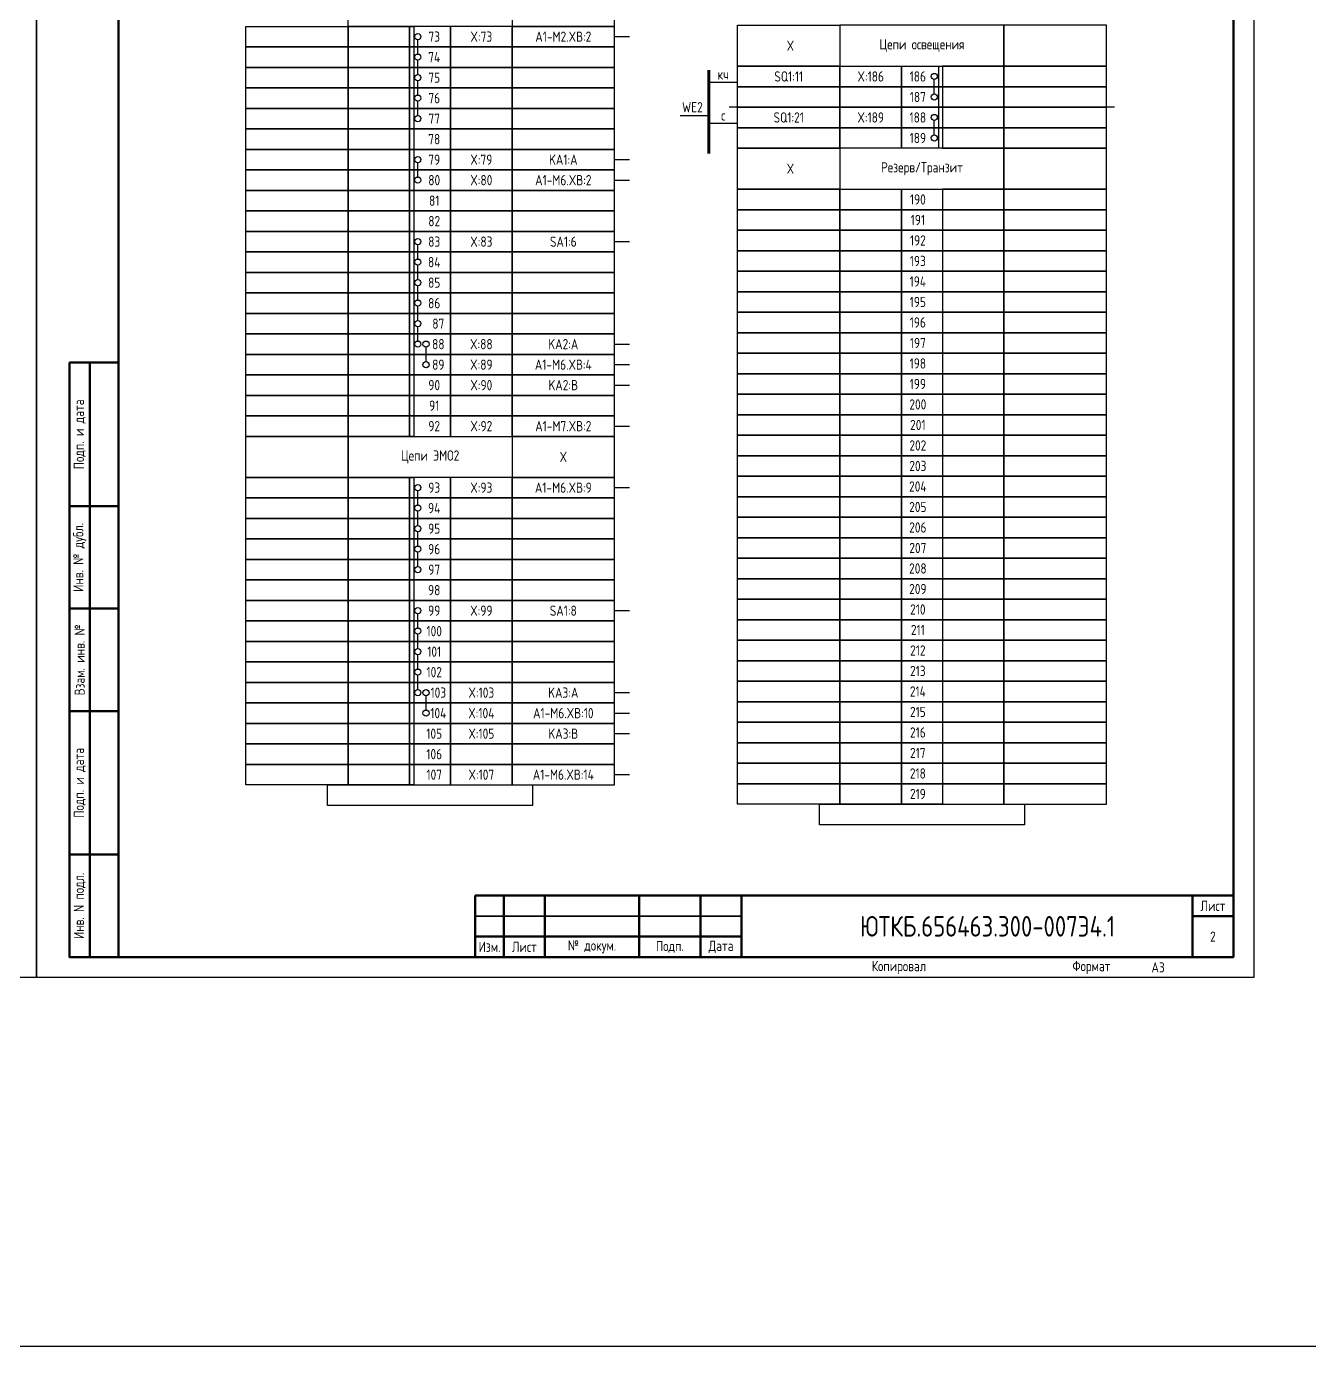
# Model space of a CAD drawing. Header units: millimetres. Extents: x -936 to 3453, y -90 to 618.
# Drawn here: x 2394.5 to 2707.6, y -90 to 232 of the extents above; entities that cross this region are included whole.
import ezdxf

# ---------------------------------------------------------------- set-up
doc = ezdxf.new("R2010")
doc.units = ezdxf.units.MM
doc.styles.add('Gost_type_A', font='GOST_0.TTF')

# ---------------------------------------------------------------- blocks, each defined once
blk = doc.blocks.new('Штамп левый нижний')
at = {"lineweight": 50}
for points in [[(-12, 145), (-7, 145), (-7, 110), (-12, 110)], [(-7, 145), (0, 145), (0, 110), (-7, 110)], [(-12, 110), (-7, 110), (-7, 85), (-12, 85)], [(-7, 110), (0, 110), (0, 85), (-7, 85)], [(-12, 85), (-7, 85), (-7, 60), (-12, 60)], [(-7, 85), (0, 85), (0, 60), (-7, 60)], [(-12, 60), (-7, 60), (-7, 25), (-12, 25)], [(-7, 60), (0, 60), (0, 25), (-7, 25)], [(-12, 25), (-7, 25), (-7, 0), (-12, 0)], [(-7, 25), (0, 25), (0, 0), (-7, 0)]]:
    blk.add_lwpolyline(points, close=True, dxfattribs=at)
at = {"char_height": 2.5, "attachment_point": 5, "rotation": 90, "style": 'Gost_type_A'}
for s, insert, width in [('Подп. и дата', (-9.5, 127.5), 35), ('Инв. № дубл.', (-9.5, 97.5), 25), ('Взам. инв. №', (-9.5, 72.5), 25), ('Подп. и дата', (-9.5, 42.5), 35), ('Инв. N подл.', (-9.5, 12.5), 25)]:
    blk.add_mtext(s, dxfattribs=dict(at, insert=insert, width=width))
blk = doc.blocks.new('Штамп малый нижний')
at = {"lineweight": 50}
for points in [[(-185, 15), (-178, 15), (-178, 5), (-185, 5)], [(-178, 15), (-168, 15), (-168, 5), (-178, 5)], [(-168, 15), (-145, 15), (-145, 5), (-168, 5)], [(-145, 15), (-130, 15), (-130, 5), (-145, 5)], [(-130, 15), (-120, 15), (-120, 5), (-130, 5)], [(-120, 15), (-10, 15), (-10, 0), (-120, 0)], [(-10, 15), (0, 15), (0, 10), (-10, 10)], [(-10, 10), (0, 10), (0, 0), (-10, 0)], [(-185, 5), (-178, 5), (-178, 0), (-185, 0)], [(-178, 5), (-168, 5), (-168, 0), (-178, 0)], [(-168, 5), (-145, 5), (-145, 0), (-168, 0)], [(-145, 5), (-130, 5), (-130, 0), (-145, 0)], [(-130, 5), (-120, 5), (-120, 0), (-130, 0)]]:
    blk.add_lwpolyline(points, close=True, dxfattribs=at)
for points in [[(-185, 15), (-178, 15), (-178, 10), (-185, 10)], [(-178, 15), (-168, 15), (-168, 10), (-178, 10)], [(-168, 15), (-145, 15), (-145, 10), (-168, 10)], [(-145, 15), (-130, 15), (-130, 10), (-145, 10)], [(-130, 15), (-120, 15), (-120, 10), (-130, 10)], [(-185, 10), (-178, 10), (-178, 5), (-185, 5)], [(-178, 10), (-168, 10), (-168, 5), (-178, 5)], [(-168, 10), (-145, 10), (-145, 5), (-168, 5)], [(-145, 10), (-130, 10), (-130, 5), (-145, 5)], [(-130, 10), (-120, 10), (-120, 5), (-130, 5)]]:
    blk.add_lwpolyline(points, close=True)
at = {"char_height": 2.5, "style": 'Gost_type_A'}
for s, insert, width, attachment_point in [('Лист', (-5, 12.5), 10, 5), ('Изм.', (-181.5, 2.5), 7, 5), ('Лист', (-173, 2.5), 10, 5), ('№ докум.', (-156.5, 2.5), 23, 5), ('Подп.', (-137.5, 2.5), 15, 5), ('Дата', (-125, 2.5), 10, 5), ('Копировал', (-75, -2.53), 13.1202, 6), ('Формат', (-30, -2.53), 13.1202, 6)]:
    blk.add_mtext(s, dxfattribs=dict(at, insert=insert, width=width, attachment_point=attachment_point))

msp = doc.modelspace()

# ---------------------------------------------------------------- linework, layer by layer
for p, q in [((2490, 225.25), (2490, 228.75)), ((2538, 229.5), (2541.62, 229.5)), ((2490, 220.25), (2490, 223.75)), ((2617, 222.29), (2617, 212.29)), ((2616, 215.54), (2616, 219.04)), ((2490, 215.25), (2490, 218.75)), ((2568, 218.29), (2561, 218.29)), ((2490, 210.25), (2490, 213.75)), ((2554, 210.29), (2561, 210.29)), ((2617, 212.29), (2617, 202.29)), ((2568, 208.29), (2561, 208.29)), ((2616, 205.54), (2616, 209.04)), ((2490, 195.25), (2490, 198.75)), ((2538, 199.5), (2541.62, 199.5)), ((2538, 194.5), (2541.62, 194.5)), ((2490, 175.25), (2490, 178.75)), ((2538, 179.5), (2541.62, 179.5)), ((2490, 170.25), (2490, 173.75)), ((2490, 165.25), (2490, 168.75)), ((2490, 160.25), (2490, 163.75)), ((2490, 155.25), (2490, 158.75)), ((2492, 150.25), (2492, 153.75)), ((2538, 154.5), (2541.62, 154.5)), ((2538, 149.5), (2541.62, 149.5)), ((2538, 144.5), (2541.62, 144.5)), ((2538, 134.5), (2541.62, 134.5)), ((2538, 119.5), (2541.62, 119.5)), ((2490, 115.25), (2490, 118.75)), ((2490, 110.25), (2490, 113.75)), ((2490, 105.25), (2490, 108.75)), ((2490, 100.25), (2490, 103.75)), ((2490, 85.25), (2490, 88.75)), ((2538, 89.5), (2541.62, 89.5)), ((2490, 80.25), (2490, 83.75)), ((2490, 75.25), (2490, 78.75)), ((2490, 70.25), (2490, 73.75)), ((2492, 65.25), (2492, 68.75)), ((2538, 69.5), (2541.62, 69.5)), ((2538, 64.5), (2541.62, 64.5)), ((2538, 59.5), (2541.62, 59.5)), ((2538, 49.5), (2541.62, 49.5))]:
    msp.add_line(p, q)
at = {"linetype": 'ByBlock', "lineweight": 60}
msp.add_line((2561, 201), (2561, 221.29), dxfattribs=at)
at = {"lineweight": 30}
msp.add_line((2660, 212.29), (2566, 212.29), dxfattribs=at)
for points in [[(-936, 618), (3453, 618), (3453, -90), (-936, -90)], [(2397, 420), (2397, 0), (2100, 0), (2100, 420)], [(2694, 420), (2694, 0), (2397, 0), (2397, 420)], [(2473, 242), (2513, 242), (2513, 232), (2473, 232)], [(2538, 242), (2513, 242), (2513, 232), (2538, 232)], [(2448, 232), (2473, 232), (2473, 227), (2448, 227)], [(2473, 232), (2488, 232), (2488, 227), (2473, 227)], [(2498, 232), (2488, 232), (2488, 227), (2498, 227)], [(2488, 232), (2489, 232), (2489, 227), (2488, 227)], [(2513, 232), (2498, 232), (2498, 227), (2513, 227)], [(2538, 232), (2513, 232), (2513, 227), (2538, 227)], [(2568, 232.29), (2593, 232.29), (2593, 222.29), (2568, 222.29)], [(2633, 232.29), (2593, 232.29), (2593, 222.29), (2633, 222.29)], [(2658, 232.29), (2633, 232.29), (2633, 222.29), (2658, 222.29)], [(2448, 227), (2473, 227), (2473, 222), (2448, 222)], [(2473, 227), (2488, 227), (2488, 222), (2473, 222)], [(2498, 227), (2488, 227), (2488, 222), (2498, 222)], [(2488, 227), (2489, 227), (2489, 222), (2488, 222)], [(2513, 227), (2498, 227), (2498, 222), (2513, 222)], [(2538, 227), (2513, 227), (2513, 222), (2538, 222)], [(2568, 222.29), (2593, 222.29), (2593, 217.29), (2568, 217.29)], [(2593, 222.29), (2608, 222.29), (2608, 217.29), (2593, 217.29)], [(2608, 222.29), (2618, 222.29), (2618, 217.29), (2608, 217.29)], [(2633, 222.29), (2618, 222.29), (2618, 217.29), (2633, 217.29)], [(2658, 222.29), (2633, 222.29), (2633, 217.29), (2658, 217.29)], [(2448, 222), (2473, 222), (2473, 217), (2448, 217)], [(2473, 222), (2488, 222), (2488, 217), (2473, 217)], [(2498, 222), (2488, 222), (2488, 217), (2498, 217)], [(2488, 222), (2489, 222), (2489, 217), (2488, 217)], [(2513, 222), (2498, 222), (2498, 217), (2513, 217)], [(2538, 222), (2513, 222), (2513, 217), (2538, 217)], [(2448, 217), (2473, 217), (2473, 212), (2448, 212)], [(2473, 217), (2488, 217), (2488, 212), (2473, 212)], [(2498, 217), (2488, 217), (2488, 212), (2498, 212)], [(2488, 217), (2489, 217), (2489, 212), (2488, 212)], [(2513, 217), (2498, 217), (2498, 212), (2513, 212)], [(2538, 217), (2513, 217), (2513, 212), (2538, 212)], [(2568, 217.29), (2593, 217.29), (2593, 212.29), (2568, 212.29)], [(2593, 217.29), (2608, 217.29), (2608, 212.29), (2593, 212.29)], [(2608, 217.29), (2618, 217.29), (2618, 212.29), (2608, 212.29)], [(2633, 217.29), (2618, 217.29), (2618, 212.29), (2633, 212.29)], [(2658, 217.29), (2633, 217.29), (2633, 212.29), (2658, 212.29)], [(2448, 212), (2473, 212), (2473, 207), (2448, 207)], [(2473, 212), (2488, 212), (2488, 207), (2473, 207)], [(2498, 212), (2488, 212), (2488, 207), (2498, 207)], [(2488, 212), (2489, 212), (2489, 207), (2488, 207)], [(2513, 212), (2498, 212), (2498, 207), (2513, 207)], [(2538, 212), (2513, 212), (2513, 207), (2538, 207)], [(2568, 212.29), (2593, 212.29), (2593, 207.29), (2568, 207.29)], [(2593, 212.29), (2608, 212.29), (2608, 207.29), (2593, 207.29)], [(2608, 212.29), (2618, 212.29), (2618, 207.29), (2608, 207.29)], [(2633, 212.29), (2618, 212.29), (2618, 207.29), (2633, 207.29)], [(2658, 212.29), (2633, 212.29), (2633, 207.29), (2658, 207.29)], [(2448, 207), (2473, 207), (2473, 202), (2448, 202)], [(2473, 207), (2488, 207), (2488, 202), (2473, 202)], [(2498, 207), (2488, 207), (2488, 202), (2498, 202)], [(2488, 207), (2489, 207), (2489, 202), (2488, 202)], [(2513, 207), (2498, 207), (2498, 202), (2513, 202)], [(2538, 207), (2513, 207), (2513, 202), (2538, 202)], [(2568, 207.29), (2593, 207.29), (2593, 202.29), (2568, 202.29)], [(2593, 207.29), (2608, 207.29), (2608, 202.29), (2593, 202.29)], [(2608, 207.29), (2618, 207.29), (2618, 202.29), (2608, 202.29)], [(2633, 207.29), (2618, 207.29), (2618, 202.29), (2633, 202.29)], [(2658, 207.29), (2633, 207.29), (2633, 202.29), (2658, 202.29)], [(2448, 202), (2473, 202), (2473, 197), (2448, 197)], [(2473, 202), (2488, 202), (2488, 197), (2473, 197)], [(2498, 202), (2488, 202), (2488, 197), (2498, 197)], [(2488, 202), (2489, 202), (2489, 197), (2488, 197)], [(2513, 202), (2498, 202), (2498, 197), (2513, 197)], [(2538, 202), (2513, 202), (2513, 197), (2538, 197)], [(2568, 202.29), (2593, 202.29), (2593, 192.29), (2568, 192.29)], [(2633, 202.29), (2593, 202.29), (2593, 192.29), (2633, 192.29)], [(2658, 202.29), (2633, 202.29), (2633, 192.29), (2658, 192.29)], [(2448, 197), (2473, 197), (2473, 192), (2448, 192)], [(2473, 197), (2488, 197), (2488, 192), (2473, 192)], [(2498, 197), (2488, 197), (2488, 192), (2498, 192)], [(2488, 197), (2489, 197), (2489, 192), (2488, 192)], [(2513, 197), (2498, 197), (2498, 192), (2513, 192)], [(2538, 197), (2513, 197), (2513, 192), (2538, 192)], [(2448, 192), (2473, 192), (2473, 187), (2448, 187)], [(2473, 192), (2488, 192), (2488, 187), (2473, 187)], [(2498, 192), (2488, 192), (2488, 187), (2498, 187)], [(2488, 192), (2489, 192), (2489, 187), (2488, 187)], [(2513, 192), (2498, 192), (2498, 187), (2513, 187)], [(2538, 192), (2513, 192), (2513, 187), (2538, 187)], [(2568, 192.29), (2593, 192.29), (2593, 187.29), (2568, 187.29)], [(2593, 192.29), (2608, 192.29), (2608, 187.29), (2593, 187.29)], [(2608, 192.29), (2618, 192.29), (2618, 187.29), (2608, 187.29)], [(2633, 192.29), (2618, 192.29), (2618, 187.29), (2633, 187.29)], [(2658, 192.29), (2633, 192.29), (2633, 187.29), (2658, 187.29)], [(2448, 187), (2473, 187), (2473, 182), (2448, 182)], [(2473, 187), (2488, 187), (2488, 182), (2473, 182)], [(2498, 187), (2488, 187), (2488, 182), (2498, 182)], [(2488, 187), (2489, 187), (2489, 182), (2488, 182)], [(2513, 187), (2498, 187), (2498, 182), (2513, 182)], [(2538, 187), (2513, 187), (2513, 182), (2538, 182)], [(2568, 187.29), (2593, 187.29), (2593, 182.29), (2568, 182.29)], [(2593, 187.29), (2608, 187.29), (2608, 182.29), (2593, 182.29)], [(2608, 187.29), (2618, 187.29), (2618, 182.29), (2608, 182.29)], [(2633, 187.29), (2618, 187.29), (2618, 182.29), (2633, 182.29)], [(2658, 187.29), (2633, 187.29), (2633, 182.29), (2658, 182.29)], [(2448, 182), (2473, 182), (2473, 177), (2448, 177)], [(2473, 182), (2488, 182), (2488, 177), (2473, 177)], [(2498, 182), (2488, 182), (2488, 177), (2498, 177)], [(2488, 182), (2489, 182), (2489, 177), (2488, 177)], [(2513, 182), (2498, 182), (2498, 177), (2513, 177)], [(2538, 182), (2513, 182), (2513, 177), (2538, 177)], [(2568, 182.29), (2593, 182.29), (2593, 177.29), (2568, 177.29)], [(2593, 182.29), (2608, 182.29), (2608, 177.29), (2593, 177.29)], [(2608, 182.29), (2618, 182.29), (2618, 177.29), (2608, 177.29)], [(2633, 182.29), (2618, 182.29), (2618, 177.29), (2633, 177.29)], [(2658, 182.29), (2633, 182.29), (2633, 177.29), (2658, 177.29)], [(2568, 177.29), (2593, 177.29), (2593, 172.29), (2568, 172.29)], [(2593, 177.29), (2608, 177.29), (2608, 172.29), (2593, 172.29)], [(2608, 177.29), (2618, 177.29), (2618, 172.29), (2608, 172.29)], [(2633, 177.29), (2618, 177.29), (2618, 172.29), (2633, 172.29)], [(2658, 177.29), (2633, 177.29), (2633, 172.29), (2658, 172.29)], [(2448, 177), (2473, 177), (2473, 172), (2448, 172)], [(2473, 177), (2488, 177), (2488, 172), (2473, 172)], [(2498, 177), (2488, 177), (2488, 172), (2498, 172)], [(2488, 177), (2489, 177), (2489, 172), (2488, 172)], [(2513, 177), (2498, 177), (2498, 172), (2513, 172)], [(2538, 177), (2513, 177), (2513, 172), (2538, 172)], [(2448, 172), (2473, 172), (2473, 167), (2448, 167)], [(2473, 172), (2488, 172), (2488, 167), (2473, 167)], [(2498, 172), (2488, 172), (2488, 167), (2498, 167)], [(2488, 172), (2489, 172), (2489, 167), (2488, 167)], [(2513, 172), (2498, 172), (2498, 167), (2513, 167)], [(2538, 172), (2513, 172), (2513, 167), (2538, 167)], [(2568, 172.29), (2593, 172.29), (2593, 167.29), (2568, 167.29)], [(2593, 172.29), (2608, 172.29), (2608, 167.29), (2593, 167.29)], [(2608, 172.29), (2618, 172.29), (2618, 167.29), (2608, 167.29)], [(2633, 172.29), (2618, 172.29), (2618, 167.29), (2633, 167.29)], [(2658, 172.29), (2633, 172.29), (2633, 167.29), (2658, 167.29)], [(2448, 167), (2473, 167), (2473, 162), (2448, 162)], [(2473, 167), (2488, 167), (2488, 162), (2473, 162)], [(2498, 167), (2488, 167), (2488, 162), (2498, 162)], [(2488, 167), (2489, 167), (2489, 162), (2488, 162)], [(2513, 167), (2498, 167), (2498, 162), (2513, 162)], [(2538, 167), (2513, 167), (2513, 162), (2538, 162)], [(2568, 167.29), (2593, 167.29), (2593, 162.29), (2568, 162.29)], [(2593, 167.29), (2608, 167.29), (2608, 162.29), (2593, 162.29)], [(2608, 167.29), (2618, 167.29), (2618, 162.29), (2608, 162.29)], [(2633, 167.29), (2618, 167.29), (2618, 162.29), (2633, 162.29)], [(2658, 167.29), (2633, 167.29), (2633, 162.29), (2658, 162.29)], [(2448, 162), (2473, 162), (2473, 157), (2448, 157)], [(2473, 162), (2488, 162), (2488, 157), (2473, 157)], [(2498, 162), (2488, 162), (2488, 157), (2498, 157)], [(2488, 162), (2489, 162), (2489, 157), (2488, 157)], [(2513, 162), (2498, 162), (2498, 157), (2513, 157)], [(2538, 162), (2513, 162), (2513, 157), (2538, 157)], [(2568, 162.29), (2593, 162.29), (2593, 157.29), (2568, 157.29)], [(2593, 162.29), (2608, 162.29), (2608, 157.29), (2593, 157.29)], [(2608, 162.29), (2618, 162.29), (2618, 157.29), (2608, 157.29)], [(2633, 162.29), (2618, 162.29), (2618, 157.29), (2633, 157.29)], [(2658, 162.29), (2633, 162.29), (2633, 157.29), (2658, 157.29)], [(2448, 157), (2473, 157), (2473, 152), (2448, 152)], [(2473, 157), (2488, 157), (2488, 152), (2473, 152)], [(2498, 157), (2488, 157), (2488, 152), (2498, 152)], [(2488, 157), (2489, 157), (2489, 152), (2488, 152)], [(2513, 157), (2498, 157), (2498, 152), (2513, 152)], [(2538, 157), (2513, 157), (2513, 152), (2538, 152)], [(2568, 157.29), (2593, 157.29), (2593, 152.29), (2568, 152.29)], [(2593, 157.29), (2608, 157.29), (2608, 152.29), (2593, 152.29)], [(2608, 157.29), (2618, 157.29), (2618, 152.29), (2608, 152.29)], [(2633, 157.29), (2618, 157.29), (2618, 152.29), (2633, 152.29)], [(2658, 157.29), (2633, 157.29), (2633, 152.29), (2658, 152.29)], [(2448, 152), (2473, 152), (2473, 147), (2448, 147)], [(2473, 152), (2488, 152), (2488, 147), (2473, 147)], [(2498, 152), (2488, 152), (2488, 147), (2498, 147)], [(2488, 152), (2489, 152), (2489, 147), (2488, 147)], [(2513, 152), (2498, 152), (2498, 147), (2513, 147)], [(2538, 152), (2513, 152), (2513, 147), (2538, 147)], [(2568, 152.29), (2593, 152.29), (2593, 147.29), (2568, 147.29)], [(2593, 152.29), (2608, 152.29), (2608, 147.29), (2593, 147.29)], [(2608, 152.29), (2618, 152.29), (2618, 147.29), (2608, 147.29)], [(2633, 152.29), (2618, 152.29), (2618, 147.29), (2633, 147.29)], [(2658, 152.29), (2633, 152.29), (2633, 147.29), (2658, 147.29)], [(2448, 147), (2473, 147), (2473, 142), (2448, 142)], [(2473, 147), (2488, 147), (2488, 142), (2473, 142)], [(2498, 147), (2488, 147), (2488, 142), (2498, 142)], [(2488, 147), (2489, 147), (2489, 142), (2488, 142)], [(2513, 147), (2498, 147), (2498, 142), (2513, 142)], [(2538, 147), (2513, 147), (2513, 142), (2538, 142)], [(2568, 147.29), (2593, 147.29), (2593, 142.29), (2568, 142.29)], [(2593, 147.29), (2608, 147.29), (2608, 142.29), (2593, 142.29)], [(2608, 147.29), (2618, 147.29), (2618, 142.29), (2608, 142.29)], [(2633, 147.29), (2618, 147.29), (2618, 142.29), (2633, 142.29)], [(2658, 147.29), (2633, 147.29), (2633, 142.29), (2658, 142.29)], [(2448, 142), (2473, 142), (2473, 137), (2448, 137)], [(2473, 142), (2488, 142), (2488, 137), (2473, 137)], [(2498, 142), (2488, 142), (2488, 137), (2498, 137)], [(2488, 142), (2489, 142), (2489, 137), (2488, 137)], [(2513, 142), (2498, 142), (2498, 137), (2513, 137)], [(2538, 142), (2513, 142), (2513, 137), (2538, 137)], [(2568, 142.29), (2593, 142.29), (2593, 137.29), (2568, 137.29)], [(2593, 142.29), (2608, 142.29), (2608, 137.29), (2593, 137.29)], [(2608, 142.29), (2618, 142.29), (2618, 137.29), (2608, 137.29)], [(2633, 142.29), (2618, 142.29), (2618, 137.29), (2633, 137.29)], [(2658, 142.29), (2633, 142.29), (2633, 137.29), (2658, 137.29)], [(2448, 137), (2473, 137), (2473, 132), (2448, 132)], [(2473, 137), (2488, 137), (2488, 132), (2473, 132)], [(2498, 137), (2488, 137), (2488, 132), (2498, 132)], [(2488, 137), (2489, 137), (2489, 132), (2488, 132)], [(2513, 137), (2498, 137), (2498, 132), (2513, 132)], [(2538, 137), (2513, 137), (2513, 132), (2538, 132)], [(2568, 137.29), (2593, 137.29), (2593, 132.29), (2568, 132.29)], [(2593, 137.29), (2608, 137.29), (2608, 132.29), (2593, 132.29)], [(2608, 137.29), (2618, 137.29), (2618, 132.29), (2608, 132.29)], [(2633, 137.29), (2618, 137.29), (2618, 132.29), (2633, 132.29)], [(2658, 137.29), (2633, 137.29), (2633, 132.29), (2658, 132.29)], [(2568, 132.29), (2593, 132.29), (2593, 127.29), (2568, 127.29)], [(2593, 132.29), (2608, 132.29), (2608, 127.29), (2593, 127.29)], [(2608, 132.29), (2618, 132.29), (2618, 127.29), (2608, 127.29)], [(2633, 132.29), (2618, 132.29), (2618, 127.29), (2633, 127.29)], [(2658, 132.29), (2633, 132.29), (2633, 127.29), (2658, 127.29)], [(2448, 132), (2473, 132), (2473, 122), (2448, 122)], [(2473, 132), (2513, 132), (2513, 122), (2473, 122)], [(2538, 132), (2513, 132), (2513, 122), (2538, 122)], [(2568, 127.29), (2593, 127.29), (2593, 122.29), (2568, 122.29)], [(2593, 127.29), (2608, 127.29), (2608, 122.29), (2593, 122.29)], [(2608, 127.29), (2618, 127.29), (2618, 122.29), (2608, 122.29)], [(2633, 127.29), (2618, 127.29), (2618, 122.29), (2633, 122.29)], [(2658, 127.29), (2633, 127.29), (2633, 122.29), (2658, 122.29)], [(2448, 122), (2473, 122), (2473, 117), (2448, 117)], [(2473, 122), (2488, 122), (2488, 117), (2473, 117)], [(2498, 122), (2488, 122), (2488, 117), (2498, 117)], [(2488, 122), (2489, 122), (2489, 117), (2488, 117)], [(2513, 122), (2498, 122), (2498, 117), (2513, 117)], [(2538, 122), (2513, 122), (2513, 117), (2538, 117)], [(2568, 122.29), (2593, 122.29), (2593, 117.29), (2568, 117.29)], [(2593, 122.29), (2608, 122.29), (2608, 117.29), (2593, 117.29)], [(2608, 122.29), (2618, 122.29), (2618, 117.29), (2608, 117.29)], [(2633, 122.29), (2618, 122.29), (2618, 117.29), (2633, 117.29)], [(2658, 122.29), (2633, 122.29), (2633, 117.29), (2658, 117.29)], [(2448, 117), (2473, 117), (2473, 112), (2448, 112)], [(2473, 117), (2488, 117), (2488, 112), (2473, 112)], [(2498, 117), (2488, 117), (2488, 112), (2498, 112)], [(2488, 117), (2489, 117), (2489, 112), (2488, 112)], [(2513, 117), (2498, 117), (2498, 112), (2513, 112)], [(2538, 117), (2513, 117), (2513, 112), (2538, 112)], [(2568, 117.29), (2593, 117.29), (2593, 112.29), (2568, 112.29)], [(2593, 117.29), (2608, 117.29), (2608, 112.29), (2593, 112.29)], [(2608, 117.29), (2618, 117.29), (2618, 112.29), (2608, 112.29)], [(2633, 117.29), (2618, 117.29), (2618, 112.29), (2633, 112.29)], [(2658, 117.29), (2633, 117.29), (2633, 112.29), (2658, 112.29)], [(2448, 112), (2473, 112), (2473, 107), (2448, 107)], [(2473, 112), (2488, 112), (2488, 107), (2473, 107)], [(2498, 112), (2488, 112), (2488, 107), (2498, 107)], [(2488, 112), (2489, 112), (2489, 107), (2488, 107)], [(2513, 112), (2498, 112), (2498, 107), (2513, 107)], [(2538, 112), (2513, 112), (2513, 107), (2538, 107)], [(2568, 112.29), (2593, 112.29), (2593, 107.29), (2568, 107.29)], [(2593, 112.29), (2608, 112.29), (2608, 107.29), (2593, 107.29)], [(2608, 112.29), (2618, 112.29), (2618, 107.29), (2608, 107.29)], [(2633, 112.29), (2618, 112.29), (2618, 107.29), (2633, 107.29)], [(2658, 112.29), (2633, 112.29), (2633, 107.29), (2658, 107.29)], [(2448, 107), (2473, 107), (2473, 102), (2448, 102)], [(2473, 107), (2488, 107), (2488, 102), (2473, 102)], [(2498, 107), (2488, 107), (2488, 102), (2498, 102)], [(2488, 107), (2489, 107), (2489, 102), (2488, 102)], [(2513, 107), (2498, 107), (2498, 102), (2513, 102)], [(2538, 107), (2513, 107), (2513, 102), (2538, 102)], [(2568, 107.29), (2593, 107.29), (2593, 102.29), (2568, 102.29)], [(2593, 107.29), (2608, 107.29), (2608, 102.29), (2593, 102.29)], [(2608, 107.29), (2618, 107.29), (2618, 102.29), (2608, 102.29)], [(2633, 107.29), (2618, 107.29), (2618, 102.29), (2633, 102.29)], [(2658, 107.29), (2633, 107.29), (2633, 102.29), (2658, 102.29)], [(2448, 102), (2473, 102), (2473, 97), (2448, 97)], [(2473, 102), (2488, 102), (2488, 97), (2473, 97)], [(2498, 102), (2488, 102), (2488, 97), (2498, 97)], [(2488, 102), (2489, 102), (2489, 97), (2488, 97)], [(2513, 102), (2498, 102), (2498, 97), (2513, 97)], [(2538, 102), (2513, 102), (2513, 97), (2538, 97)], [(2568, 102.29), (2593, 102.29), (2593, 97.29), (2568, 97.29)], [(2593, 102.29), (2608, 102.29), (2608, 97.29), (2593, 97.29)], [(2608, 102.29), (2618, 102.29), (2618, 97.29), (2608, 97.29)], [(2633, 102.29), (2618, 102.29), (2618, 97.29), (2633, 97.29)], [(2658, 102.29), (2633, 102.29), (2633, 97.29), (2658, 97.29)], [(2448, 97), (2473, 97), (2473, 92), (2448, 92)], [(2473, 97), (2488, 97), (2488, 92), (2473, 92)], [(2498, 97), (2488, 97), (2488, 92), (2498, 92)], [(2488, 97), (2489, 97), (2489, 92), (2488, 92)], [(2513, 97), (2498, 97), (2498, 92), (2513, 92)], [(2538, 97), (2513, 97), (2513, 92), (2538, 92)], [(2568, 97.29), (2593, 97.29), (2593, 92.29), (2568, 92.29)], [(2593, 97.29), (2608, 97.29), (2608, 92.29), (2593, 92.29)], [(2608, 97.29), (2618, 97.29), (2618, 92.29), (2608, 92.29)], [(2633, 97.29), (2618, 97.29), (2618, 92.29), (2633, 92.29)], [(2658, 97.29), (2633, 97.29), (2633, 92.29), (2658, 92.29)], [(2448, 92), (2473, 92), (2473, 87), (2448, 87)], [(2473, 92), (2488, 92), (2488, 87), (2473, 87)], [(2498, 92), (2488, 92), (2488, 87), (2498, 87)], [(2488, 92), (2489, 92), (2489, 87), (2488, 87)], [(2513, 92), (2498, 92), (2498, 87), (2513, 87)], [(2538, 92), (2513, 92), (2513, 87), (2538, 87)], [(2568, 92.29), (2593, 92.29), (2593, 87.29), (2568, 87.29)], [(2593, 92.29), (2608, 92.29), (2608, 87.29), (2593, 87.29)], [(2608, 92.29), (2618, 92.29), (2618, 87.29), (2608, 87.29)], [(2633, 92.29), (2618, 92.29), (2618, 87.29), (2633, 87.29)], [(2658, 92.29), (2633, 92.29), (2633, 87.29), (2658, 87.29)], [(2448, 87), (2473, 87), (2473, 82), (2448, 82)], [(2473, 87), (2488, 87), (2488, 82), (2473, 82)], [(2498, 87), (2488, 87), (2488, 82), (2498, 82)], [(2488, 87), (2489, 87), (2489, 82), (2488, 82)], [(2513, 87), (2498, 87), (2498, 82), (2513, 82)], [(2538, 87), (2513, 87), (2513, 82), (2538, 82)], [(2568, 87.29), (2593, 87.29), (2593, 82.29), (2568, 82.29)], [(2593, 87.29), (2608, 87.29), (2608, 82.29), (2593, 82.29)], [(2608, 87.29), (2618, 87.29), (2618, 82.29), (2608, 82.29)], [(2633, 87.29), (2618, 87.29), (2618, 82.29), (2633, 82.29)], [(2658, 87.29), (2633, 87.29), (2633, 82.29), (2658, 82.29)], [(2448, 82), (2473, 82), (2473, 77), (2448, 77)], [(2473, 82), (2488, 82), (2488, 77), (2473, 77)], [(2498, 82), (2488, 82), (2488, 77), (2498, 77)], [(2488, 82), (2489, 82), (2489, 77), (2488, 77)], [(2513, 82), (2498, 82), (2498, 77), (2513, 77)], [(2538, 82), (2513, 82), (2513, 77), (2538, 77)], [(2568, 82.29), (2593, 82.29), (2593, 77.29), (2568, 77.29)], [(2593, 82.29), (2608, 82.29), (2608, 77.29), (2593, 77.29)], [(2608, 82.29), (2618, 82.29), (2618, 77.29), (2608, 77.29)], [(2633, 82.29), (2618, 82.29), (2618, 77.29), (2633, 77.29)], [(2658, 82.29), (2633, 82.29), (2633, 77.29), (2658, 77.29)], [(2568, 77.29), (2593, 77.29), (2593, 72.29), (2568, 72.29)], [(2593, 77.29), (2608, 77.29), (2608, 72.29), (2593, 72.29)], [(2608, 77.29), (2618, 77.29), (2618, 72.29), (2608, 72.29)], [(2633, 77.29), (2618, 77.29), (2618, 72.29), (2633, 72.29)], [(2658, 77.29), (2633, 77.29), (2633, 72.29), (2658, 72.29)], [(2448, 77), (2473, 77), (2473, 72), (2448, 72)], [(2473, 77), (2488, 77), (2488, 72), (2473, 72)], [(2498, 77), (2488, 77), (2488, 72), (2498, 72)], [(2488, 77), (2489, 77), (2489, 72), (2488, 72)], [(2513, 77), (2498, 77), (2498, 72), (2513, 72)], [(2538, 77), (2513, 77), (2513, 72), (2538, 72)], [(2448, 72), (2473, 72), (2473, 67), (2448, 67)], [(2473, 72), (2488, 72), (2488, 67), (2473, 67)], [(2498, 72), (2488, 72), (2488, 67), (2498, 67)], [(2488, 72), (2489, 72), (2489, 67), (2488, 67)], [(2513, 72), (2498, 72), (2498, 67), (2513, 67)], [(2538, 72), (2513, 72), (2513, 67), (2538, 67)], [(2568, 72.29), (2593, 72.29), (2593, 67.29), (2568, 67.29)], [(2593, 72.29), (2608, 72.29), (2608, 67.29), (2593, 67.29)], [(2608, 72.29), (2618, 72.29), (2618, 67.29), (2608, 67.29)], [(2633, 72.29), (2618, 72.29), (2618, 67.29), (2633, 67.29)], [(2658, 72.29), (2633, 72.29), (2633, 67.29), (2658, 67.29)], [(2448, 67), (2473, 67), (2473, 62), (2448, 62)], [(2473, 67), (2488, 67), (2488, 62), (2473, 62)], [(2498, 67), (2488, 67), (2488, 62), (2498, 62)], [(2488, 67), (2489, 67), (2489, 62), (2488, 62)], [(2513, 67), (2498, 67), (2498, 62), (2513, 62)], [(2538, 67), (2513, 67), (2513, 62), (2538, 62)], [(2568, 67.29), (2593, 67.29), (2593, 62.29), (2568, 62.29)], [(2593, 67.29), (2608, 67.29), (2608, 62.29), (2593, 62.29)], [(2608, 67.29), (2618, 67.29), (2618, 62.29), (2608, 62.29)], [(2633, 67.29), (2618, 67.29), (2618, 62.29), (2633, 62.29)], [(2658, 67.29), (2633, 67.29), (2633, 62.29), (2658, 62.29)], [(2448, 62), (2473, 62), (2473, 57), (2448, 57)], [(2473, 62), (2488, 62), (2488, 57), (2473, 57)], [(2498, 62), (2488, 62), (2488, 57), (2498, 57)], [(2488, 62), (2489, 62), (2489, 57), (2488, 57)], [(2513, 62), (2498, 62), (2498, 57), (2513, 57)], [(2538, 62), (2513, 62), (2513, 57), (2538, 57)], [(2568, 62.29), (2593, 62.29), (2593, 57.29), (2568, 57.29)], [(2593, 62.29), (2608, 62.29), (2608, 57.29), (2593, 57.29)], [(2608, 62.29), (2618, 62.29), (2618, 57.29), (2608, 57.29)], [(2633, 62.29), (2618, 62.29), (2618, 57.29), (2633, 57.29)], [(2658, 62.29), (2633, 62.29), (2633, 57.29), (2658, 57.29)], [(2448, 57), (2473, 57), (2473, 52), (2448, 52)], [(2473, 57), (2488, 57), (2488, 52), (2473, 52)], [(2498, 57), (2488, 57), (2488, 52), (2498, 52)], [(2488, 57), (2489, 57), (2489, 52), (2488, 52)], [(2513, 57), (2498, 57), (2498, 52), (2513, 52)], [(2538, 57), (2513, 57), (2513, 52), (2538, 52)], [(2568, 57.29), (2593, 57.29), (2593, 52.29), (2568, 52.29)], [(2593, 57.29), (2608, 57.29), (2608, 52.29), (2593, 52.29)], [(2608, 57.29), (2618, 57.29), (2618, 52.29), (2608, 52.29)], [(2633, 57.29), (2618, 57.29), (2618, 52.29), (2633, 52.29)], [(2658, 57.29), (2633, 57.29), (2633, 52.29), (2658, 52.29)], [(2448, 52), (2473, 52), (2473, 47), (2448, 47)], [(2473, 52), (2488, 52), (2488, 47), (2473, 47)], [(2498, 52), (2488, 52), (2488, 47), (2498, 47)], [(2488, 52), (2489, 52), (2489, 47), (2488, 47)], [(2513, 52), (2498, 52), (2498, 47), (2513, 47)], [(2538, 52), (2513, 52), (2513, 47), (2538, 47)], [(2568, 52.29), (2593, 52.29), (2593, 47.29), (2568, 47.29)], [(2593, 52.29), (2608, 52.29), (2608, 47.29), (2593, 47.29)], [(2608, 52.29), (2618, 52.29), (2618, 47.29), (2608, 47.29)], [(2633, 52.29), (2618, 52.29), (2618, 47.29), (2633, 47.29)], [(2658, 52.29), (2633, 52.29), (2633, 47.29), (2658, 47.29)], [(2468, 47), (2518, 47), (2518, 42), (2468, 42)], [(2568, 47.29), (2593, 47.29), (2593, 42.29), (2568, 42.29)], [(2593, 47.29), (2608, 47.29), (2608, 42.29), (2593, 42.29)], [(2608, 47.29), (2618, 47.29), (2618, 42.29), (2608, 42.29)], [(2633, 47.29), (2618, 47.29), (2618, 42.29), (2633, 42.29)], [(2658, 47.29), (2633, 47.29), (2633, 42.29), (2658, 42.29)], [(2588, 42.29), (2638, 42.29), (2638, 37.29), (2588, 37.29)]]:
    msp.add_lwpolyline(points, close=True)
at = {"lineweight": 50}
msp.add_lwpolyline([(2689, 415), (2689, 5), (2417, 5), (2417, 415)], close=True, dxfattribs=at)
for centre in [(2490, 229.5), (2490, 224.5), (2490, 219.5), (2616, 219.79), (2490, 214.5), (2616, 214.79), (2490, 209.5), (2616, 209.79), (2616, 204.79), (2490, 199.5), (2490, 194.5), (2490, 179.5), (2490, 174.5), (2490, 169.5), (2490, 164.5), (2490, 159.5), (2490, 154.5), (2492, 154.5), (2492, 149.5), (2490, 119.5), (2490, 114.5), (2490, 109.5), (2490, 104.5), (2490, 99.5), (2490, 89.5), (2490, 84.5), (2490, 79.5), (2490, 74.5), (2490, 69.5), (2492, 69.5), (2492, 64.5)]:
    msp.add_circle(centre, 0.75)

# ---------------------------------------------------------------- block references
at = {"color": 1}
msp.add_blockref('Штамп левый нижний', (2417, 5), dxfattribs=at)
msp.add_blockref('Штамп малый нижний', (2689, 5))

# ---------------------------------------------------------------- texts
at = {"ltscale": 10, "char_height": 2.5, "attachment_point": 5, "style": 'Gost_type_A'}
for s, insert, width in [('73', (2494, 229.5), 8), ('X:73', (2505.5, 229.5), 15), ('74', (2494, 224.5), 8), ('75', (2494, 219.5), 8), ('X:186', (2600.5, 219.79), 15), ('186', (2612, 219.79), 8), ('76', (2494, 214.5), 8), ('187', (2612, 214.79), 8), ('77', (2494, 209.5), 8), ('X:189', (2600.5, 209.79), 15), ('188', (2612, 209.79), 8), ('78', (2494, 204.5), 8), ('189', (2612, 204.79), 8), ('79', (2494, 199.5), 8), ('X:79', (2505.5, 199.5), 15), ('80', (2494, 194.5), 8), ('X:80', (2505.5, 194.5), 15), ('81', (2494, 189.5), 8), ('190', (2612, 189.79), 8), ('82', (2494, 184.5), 8), ('191', (2612, 184.79), 8), ('83', (2494, 179.5), 8), ('X:83', (2505.5, 179.5), 15), ('192', (2612, 179.79), 8), ('84', (2494, 174.5), 8), ('193', (2612, 174.79), 8), ('85', (2494, 169.5), 8), ('194', (2612, 169.79), 8), ('86', (2494, 164.5), 8), ('195', (2612, 164.79), 8), ('196', (2612, 159.79), 8), ('87', (2495, 159.5), 8), ('88', (2495, 154.5), 8), ('X:88', (2505.5, 154.5), 15), ('197', (2612, 154.79), 8), ('89', (2495, 149.5), 8), ('X:89', (2505.5, 149.5), 15), ('198', (2612, 149.79), 8), ('90', (2494, 144.5), 8), ('X:90', (2505.5, 144.5), 15), ('199', (2612, 144.79), 8), ('91', (2494, 139.5), 8), ('200', (2612, 139.79), 8), ('92', (2494, 134.5), 8), ('X:92', (2505.5, 134.5), 15), ('201', (2612, 134.79), 8), ('202', (2612, 129.79), 8), ('203', (2612, 124.79), 8), ('93', (2494, 119.5), 8), ('X:93', (2505.5, 119.5), 15), ('204', (2612, 119.79), 8), ('205', (2612, 114.79), 8), ('94', (2494, 114.5), 8), ('95', (2494, 109.5), 8), ('206', (2612, 109.79), 8), ('96', (2494, 104.5), 8), ('207', (2612, 104.79), 8), ('97', (2494, 99.5), 8), ('208', (2612, 99.79), 8), ('98', (2494, 94.5), 8), ('209', (2612, 94.79), 8), ('99', (2494, 89.5), 8), ('X:99', (2505.5, 89.5), 15), ('210', (2612, 89.79), 8), ('100', (2494, 84.5), 8), ('211', (2612, 84.79), 8), ('101', (2494, 79.5), 8), ('212', (2612, 79.79), 8), ('102', (2494, 74.5), 8), ('213', (2612, 74.79), 8), ('214', (2612, 69.79), 8), ('103', (2495, 69.5), 8), ('X:103', (2505.5, 69.5), 15), ('104', (2495, 64.5), 8), ('X:104', (2505.5, 64.5), 15), ('215', (2612, 64.79), 8), ('105', (2494, 59.5), 8), ('X:105', (2505.5, 59.5), 15), ('216', (2612, 59.79), 8), ('106', (2494, 54.5), 8), ('217', (2612, 54.79), 8), ('107', (2494, 49.5), 8), ('X:107', (2505.5, 49.5), 15), ('218', (2612, 49.79), 8), ('219', (2612, 44.79), 8)]:
    msp.add_mtext(s, dxfattribs=dict(at, insert=insert, width=width))
at = {"style": 'Gost_type_A'}
for s, insert, char_height, width, attachment_point in [('A1-M2.XВ:2', (2525.5, 229.5), 2.5, 25, 5), ('Цепи освещения', (2613, 227.29), 2.5, 40, 5), ('X', (2580.91, 227.29), 2.5, 25, 5), ('кч', (2564.5, 220.29), 2.5, 7, 5), ('SQ1:11', (2580.5, 219.79), 2.5, 25, 5), ('WE2', (2557, 212.29), 2.5, 7, 5), ('с', (2564.5, 210.29), 2.5, 7, 5), ('SQ1:21', (2580.5, 209.79), 2.5, 25, 5), ('KA1:A', (2525.5, 199.5), 2.5, 25, 5), ('X', (2580.91, 197.29), 2.5, 25, 5), ('Резерв/Транзит', (2613, 197.29), 2.5, 40, 5), ('A1-M6.XВ:2', (2525.5, 194.5), 2.5, 25, 5), ('SA1:6', (2525.5, 179.5), 2.5, 25, 5), ('KA2:A', (2525.5, 154.5), 2.5, 25, 5), ('A1-M6.XВ:4', (2525.5, 149.5), 2.5, 25, 5), ('KA2:B', (2525.5, 144.5), 2.5, 25, 5), ('A1-M7.XВ:2', (2525.5, 134.5), 2.5, 25, 5), ('Цепи ЭМО2', (2493, 127), 2.5, 40, 5), ('X', (2525.5, 127), 2.5, 25, 5), ('A1-M6.XВ:9', (2525.5, 119.5), 2.5, 25, 5), ('SA1:8', (2525.5, 89.5), 2.5, 25, 5), ('KA3:A', (2525.5, 69.5), 2.5, 25, 5), ('A1-M6.XВ:10', (2525.5, 64.5), 2.5, 25, 5), ('KA3:B', (2525.5, 59.5), 2.5, 25, 5), ('A1-M6.XВ:14', (2525.5, 49.5), 2.5, 25, 5), ('ЮТКБ.656463.300-007Э4.1', (2629, 12.5), 5, 120, 5), ('2', (2684, 10), 2.5, 10, 5), ('A3', (2669, 2.5), 2.5, 20, 4), ('A3', (2669, 2.5), 2.5, 20, 4)]:
    msp.add_mtext(s, dxfattribs=dict(at, insert=insert, char_height=char_height, width=width, attachment_point=attachment_point))

doc.saveas('drawing.dxf')
